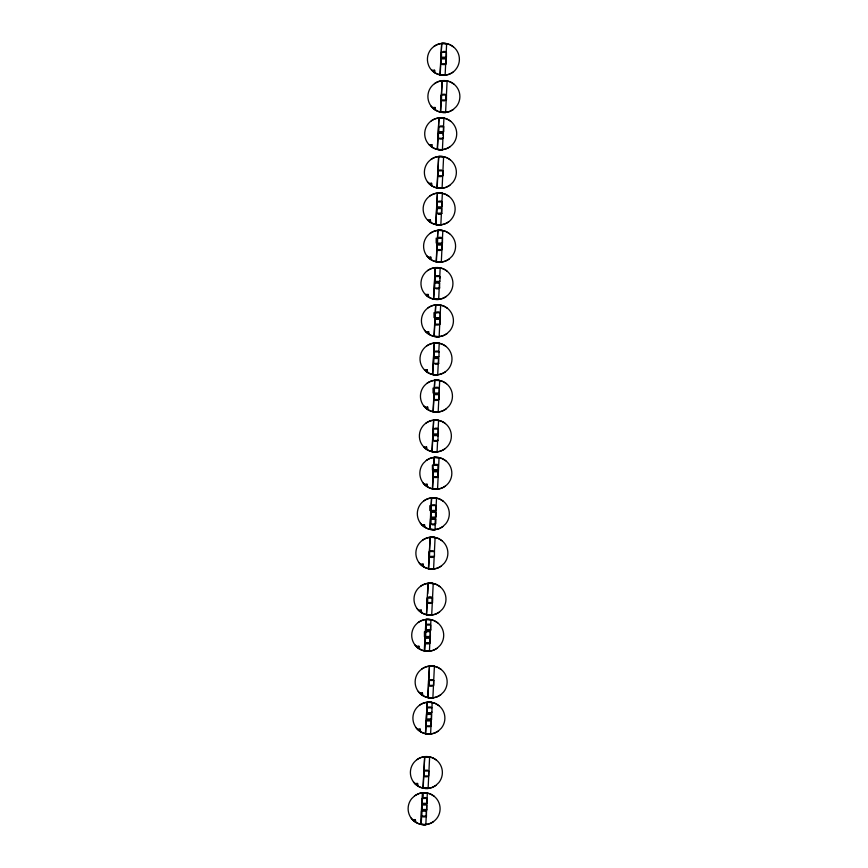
<?xml version="1.0" encoding="UTF-8"?>
<svg xmlns="http://www.w3.org/2000/svg" width="868" height="868" viewBox="0 0 868 868"><rect width="100%" height="100%" fill="white"/><g stroke="black" fill="none" stroke-linecap="round" stroke-linejoin="round"><path stroke-width="1.3" d="M446.629 43.725L441.704 43.487L440.195 74.973L445.121 75.201L446.629 43.725C440.836 42.521 434.727 44.724 430.951 49.27A15.993 15.993 0 0 0 428.488 65.067C432.427 76.221 448.723 78.76 455.863 69.331A15.993 15.993 0 0 0 433.978 46.384M450.731 121.336C444.091 115.921 433.566 117.05 428.239 123.755A15.993 15.993 0 0 0 425.776 139.564C428.369 146.139 435.367 150.414 442.409 149.687L442.973 137.882M443.103 135.256L443.917 118.211L438.98 117.885L437.222 149.296C443.092 150.62 449.331 148.45 453.15 143.828A15.993 15.993 0 0 0 431.255 120.869M430.962 105.983C434.369 110.475 439.989 112.959 445.599 112.46L447.107 80.974C441.302 79.78 435.194 81.972 431.429 86.518A15.993 15.993 0 0 0 453.313 109.466L456.34 106.59A15.993 15.993 0 0 0 434.445 83.643M427.468 181.792C430.864 186.284 436.485 188.768 442.094 188.258L443.602 156.782C437.808 155.578 431.7 157.781 427.924 162.327A15.993 15.993 0 0 0 449.819 185.275L452.836 182.388A15.993 15.993 0 0 0 430.951 159.441M442.354 193.369L437.418 193.13L435.91 224.617L440.846 224.855L442.354 193.369C436.561 192.175 430.441 194.367 426.676 198.913A15.993 15.993 0 0 0 424.213 214.721C428.152 225.875 444.449 228.414 451.588 218.986A15.993 15.993 0 0 0 429.693 196.038M446.987 271.055C440.358 265.641 429.823 266.78 424.495 273.474A15.993 15.993 0 0 0 422.032 289.283C424.626 295.858 431.635 300.133 438.666 299.417L439.544 281.048M439.675 278.422L440.174 267.93L435.237 267.604L433.49 299.015C439.349 300.339 445.588 298.169 449.407 293.547A15.993 15.993 0 0 0 427.523 270.599M426.687 255.637C430.083 260.129 435.703 262.613 441.313 262.103L442.821 230.617C437.027 229.423 430.919 231.615 427.143 236.172A15.993 15.993 0 0 0 449.038 259.12L452.054 256.234A15.993 15.993 0 0 0 430.17 233.286M424.506 330.198C427.902 334.69 433.523 337.175 439.132 336.665L440.651 305.178C434.846 303.984 428.738 306.176 424.973 310.722A15.993 15.993 0 0 0 446.857 333.681L449.884 330.795A15.993 15.993 0 0 0 427.989 307.847M446.033 346.451C439.392 341.037 428.868 342.176 423.541 348.871A15.993 15.993 0 0 0 421.078 364.679C423.66 371.254 430.669 375.529 437.711 374.813L438.59 356.444M438.774 352.506L439.219 343.327L434.282 343.001L432.524 374.412C438.394 375.736 444.622 373.565 448.452 368.943A15.993 15.993 0 0 0 426.557 345.996M433.555 469.262L432.611 488.944C438.416 489.997 444.514 487.881 448.289 483.313A15.993 15.993 0 0 0 426.394 460.365L423.378 463.241A15.993 15.993 0 0 0 445.262 486.189M433.75 465.335L434.119 457.458L439.056 457.696L437.548 489.183C431.939 489.693 426.318 487.208 422.911 482.716M423.551 405.595C426.947 410.087 432.568 412.571 438.177 412.061L439.685 380.575C433.891 379.381 427.783 381.573 424.007 386.119A15.993 15.993 0 0 0 445.902 409.078L448.919 406.191A15.993 15.993 0 0 0 427.034 383.244M445.392 423.573C438.763 418.159 428.239 419.298 422.9 425.993A15.993 15.993 0 0 0 420.448 441.801C423.031 448.376 430.04 452.651 437.071 451.924L437.635 440.119M437.83 436.192L438.579 420.448L433.653 420.123L431.895 451.534C437.754 452.857 443.993 450.687 447.812 446.065A15.993 15.993 0 0 0 425.928 423.107M420.383 523.165C423.779 527.657 429.4 530.142 435.009 529.643L436.528 498.156C430.723 496.952 424.615 499.154 420.85 503.7A15.993 15.993 0 0 0 442.734 526.648L445.761 523.773A15.993 15.993 0 0 0 423.866 500.825M414.806 644.74C418.202 649.231 423.823 651.727 429.432 651.217L430.94 619.73C425.146 618.537 419.038 620.729 415.262 625.275A15.993 15.993 0 0 0 437.157 648.222L440.174 645.347A15.993 15.993 0 0 0 418.289 622.399M433.555 821.616A15.993 15.993 0 0 1 411.66 798.668L414.687 795.782A15.993 15.993 0 0 1 436.571 818.73C432.872 823.179 426.937 825.392 421.23 824.383L422.293 802.075M422.423 799.461C425.407 789.565 420.036 792.972 414.687 795.782M418.962 562.572C422.358 567.064 427.978 569.549 433.588 569.039L434.217 555.921M434.401 551.994L435.096 537.563C429.302 536.359 423.193 538.561 419.418 543.108A15.993 15.993 0 0 0 441.313 566.055L444.329 563.18A15.993 15.993 0 0 0 422.445 540.221M417.085 608.566C420.481 613.058 426.101 615.542 431.711 615.032L433.219 583.556C427.425 582.352 421.316 584.555 417.541 589.101A15.993 15.993 0 0 0 439.436 612.048L442.452 609.162A15.993 15.993 0 0 0 420.568 586.215M411.204 818.133C414.6 822.625 420.221 825.11 425.83 824.6L427.338 793.113L422.401 792.799L420.654 824.209L421.23 824.383M413.483 781.96C416.879 786.451 422.499 788.936 428.108 788.426L429.617 756.939C423.823 755.746 417.714 757.938 413.938 762.484A15.993 15.993 0 0 0 435.834 785.431L438.85 782.556A15.993 15.993 0 0 0 416.966 759.609M415.967 727.558C419.374 732.05 424.994 734.534 430.604 734.024L431.667 711.727M431.873 707.832L426.937 707.865L426.969 712.769L431.906 712.736L432.112 702.538C426.307 701.344 420.199 703.536 416.434 708.093A15.993 15.993 0 0 0 438.318 731.04L441.345 728.154A15.993 15.993 0 0 0 419.45 705.207M418.257 691.384C421.653 695.876 427.273 698.36 432.882 697.85L434.391 666.364C428.597 665.17 422.477 667.362 418.712 671.908A15.993 15.993 0 0 0 440.608 694.867L443.624 691.98A15.993 15.993 0 0 0 421.739 669.033M437.233 242.074L436.137 261.713L441.313 262.103L445.371 261.116L449.038 259.12M437.45 238.157L437.895 230.302L442.062 230.4L446.076 231.572L449.635 233.742M433.957 336.274L435.052 316.636M435.269 312.708L435.714 304.863L439.892 304.961L443.895 306.133L447.454 308.303M434.022 393.345L433.002 411.671L438.177 412.061L442.235 411.074L445.902 409.078M434.315 388.104L434.749 380.26L438.926 380.358L442.93 381.529L446.499 383.699M430.929 509.614L429.834 529.241L435.009 529.643L439.067 528.655L442.734 526.648M431.146 505.686L431.591 497.831L435.769 497.928L439.772 499.111L443.331 501.281M433.392 470.467L432.362 488.782L437.548 489.183M433.685 465.226L434.119 457.371L438.297 457.479L442.3 458.651L445.87 460.821M425.06 636.418L424.257 650.816L429.432 651.217L433.49 650.23L437.157 648.222M425.277 632.501L426.004 619.405L430.181 619.502L434.184 620.685L437.754 622.855M427.479 597.629L426.535 614.642L431.711 615.032L435.769 614.056L439.436 612.048M427.707 593.701L428.293 583.231L432.459 583.329L436.474 584.5L440.033 586.681M453.313 109.466L449.657 111.473L445.599 112.46L440.662 112.222L442.17 80.735L446.347 80.746L450.351 81.928L453.921 84.098M449.819 185.275L446.152 187.282L442.094 188.258L437.168 188.031L438.676 156.544L442.843 156.555L446.857 157.737L450.416 159.907M446.857 333.681L443.19 335.677L439.132 336.665L434.206 336.426L435.714 304.939L440.651 305.178M426.394 460.365L430.061 458.358L434.119 457.371L439.056 457.696M441.313 566.055L437.646 568.063L433.588 569.039L428.662 568.811L430.17 537.325L435.096 537.563M440.608 694.867L436.94 696.863L432.882 697.85L427.946 697.612L429.465 666.125L434.391 666.364M438.318 731.04L434.662 733.037L430.604 734.024L425.667 733.785L427.175 702.31L431.353 702.32L435.356 703.492L438.926 705.673M435.834 785.431L432.166 787.439L428.108 788.426L423.183 788.187L424.691 756.701L428.857 756.722L432.872 757.894L436.43 760.064M442.984 51.505L445.447 51.483M442.713 58.069L445.175 58.058M441.161 63.809L446.098 63.776M442.463 64.579L444.937 64.558M442.669 94.265L445.132 94.243M442.452 100.807L444.926 100.797M440.26 125.99L442.734 125.979M439.989 132.554L442.463 132.544M438.449 138.294L443.385 138.262M439.75 139.064L442.213 139.043M439.175 170.063L441.638 170.052M438.958 176.616L441.421 176.605M438.698 201.148L441.172 201.137M438.427 207.712L440.901 207.702M438.177 213.398L440.651 213.387M436.886 213.452L441.823 213.419M438.188 214.222L440.651 214.212M438.796 237.355L441.269 237.344M438.807 238.179L441.269 238.168M438.394 243.908L440.857 243.897M438.394 244.733L440.868 244.711M438.177 250.461L440.64 250.44M436.528 275.709L438.991 275.698M436.257 282.274L438.72 282.263M439.642 287.981L434.705 288.013L434.673 283.109L439.609 283.076L439.631 288.122M436.007 288.784L438.481 288.773M436.626 311.916L439.089 311.905M436.463 312.675L434 312.697L434.033 317.601M436.213 318.469L438.676 318.447M435.996 325.012L438.459 325.001M435.562 351.106L438.036 351.095M435.291 356.846L437.754 356.835M435.291 357.67L437.765 357.659M438.687 363.377L433.75 363.41L433.718 358.506L438.655 358.473L438.676 363.518M435.052 364.18L437.515 364.169M435.66 387.312L438.134 387.302M435.248 393.866L437.722 393.844M435.042 400.419L437.505 400.398M434.933 428.228L437.396 428.217M434.662 434.792L437.125 434.781M433.11 440.532L438.047 440.499M434.412 441.302L436.886 441.28M435.031 464.434L437.494 464.413M437.505 465.237L432.405 465.215L432.438 470.12M434.618 470.163L437.081 470.141M434.618 470.988L437.081 470.966M434.401 477.53L436.875 477.519M432.438 504.894L434.911 504.872M432.025 510.623L434.499 510.601M432.036 511.447L434.499 511.426M431.819 517.99L434.282 517.979M431.819 518.814L434.293 518.804M432.134 524.804L434.608 524.782M430.658 550.844L433.132 550.833M430.441 556.572L432.915 556.562M430.452 557.397L432.915 557.386M428.792 596.837L431.255 596.826M428.792 597.661L431.266 597.651M428.564 602.566L431.038 602.555M428.575 603.39L431.038 603.379M427.273 624.222L429.736 624.2M425.808 629.962L430.734 629.929M426.991 629.962L429.465 629.951M427.002 630.786L429.465 630.776M426.893 631.839L424.43 631.85L424.452 636.754M426.752 637.296L429.226 637.275M426.34 643.025L428.814 643.004M425.201 643.177L430.105 643.145L430.072 638.208L425.168 638.24L425.125 643.318M426.351 643.85L428.814 643.828M429.953 679.655L432.427 679.633M429.736 686.197L432.21 686.187M428.434 707.029L430.908 707.019M428.163 712.78L430.626 712.758M428.163 713.594L430.636 713.583M427.913 719.279L430.387 719.268M426.622 719.333L431.559 719.301M427.924 720.104L430.387 720.093M426.286 725.843L431.222 725.811M427.512 726.657L429.986 726.646M425.19 770.231L427.653 770.209M424.973 776.773L427.436 776.762M423.671 797.605L426.134 797.594M423.4 804.169L425.863 804.159M423.15 809.529L425.613 809.519M421.848 809.909L426.785 809.877M423.15 810.354L425.624 810.332M421.522 816.083L426.459 816.061M422.738 816.907L425.211 816.886M422.401 792.799L426.579 792.896L430.582 794.068L434.152 796.238M447.107 80.974L442.17 80.735L440.412 112.059L445.599 112.46M443.917 118.211L438.98 117.972L437.472 149.459L442.409 149.687M443.602 156.782L438.676 156.544L436.919 187.868L442.094 188.258M442.821 230.617L437.895 230.389L436.387 261.865L441.313 262.103M440.174 267.93L435.248 267.691L433.74 299.178L438.666 299.417M439.219 343.327L434.282 343.088L432.774 374.575L437.711 374.813M439.685 380.575L434.759 380.336L433.251 411.823L438.177 412.061M438.579 420.448L433.653 420.21L432.145 451.696L437.071 451.924M436.528 498.156L431.591 497.917L430.083 529.404L435.009 529.643M433.219 583.556L427.967 583.296L426.459 614.783L431.711 615.032M430.94 619.73L426.34 619.513L424.832 650.989L429.432 651.217M432.112 702.538L427.175 702.31L425.418 733.634L430.604 734.024M429.617 756.939L424.691 756.701L422.933 788.025L428.108 788.426M422.738 792.896L427.338 793.113M445.121 75.201L439.946 74.811L441.704 43.4L445.87 43.498L449.874 44.669L453.443 46.85M440.846 224.855L435.66 224.454L437.418 193.043L441.595 193.152L445.599 194.323L449.168 196.493M435.248 336.372L439.132 336.665M433.588 569.039L428.412 568.649L430.159 537.238L434.336 537.335L438.34 538.518L441.91 540.688M432.882 697.85L427.696 697.46L429.454 666.049L433.631 666.147L437.635 667.318L441.204 669.488M420.654 824.209L425.83 824.6M446.087 63.917L446.065 58.872L441.128 58.905L441.161 63.95M446.163 95.024L446.195 99.928M443.374 138.403L443.353 133.357L438.416 133.39L438.438 138.435M442.669 170.833L442.702 175.737M441.226 95.057L441.259 99.961M441.812 213.561L441.79 208.515L436.854 208.548L436.875 213.593M441.888 244.667L441.921 249.572M439.707 319.229L439.74 324.133M437.732 170.866L437.765 175.759M436.951 244.7L436.984 249.604M438.047 440.64L438.014 435.595L433.078 435.627L433.11 440.673M438.112 471.747L438.145 476.651M436.181 238.136L436.203 243.04M434.77 319.261L434.803 324.165M435.53 512.207L435.562 517.111M435.519 518.76L435.541 523.664M433.816 394.658L433.837 399.562M433.034 388.094L433.067 392.998M433.175 471.78L433.208 476.684M432.286 597.607L432.318 602.511M430.984 510.482L430.951 505.577L435.888 505.545L435.92 510.449L429.844 510.568L429.823 505.675M430.593 512.239L430.626 517.144M430.582 518.793L430.604 523.697M431.548 719.442L431.526 714.397L426.589 714.429L426.611 719.474M430.745 630.146L430.712 625.025L425.776 625.058L425.808 630.179M431.233 726.104L431.19 720.907L426.264 720.939L426.296 726.136M429.226 551.647L429.248 556.551M428.51 680.447L428.542 685.351M427.349 597.64L427.381 602.533M426.785 810.018L426.752 804.972L421.815 805.005L421.848 810.05M426.459 816.68L426.427 811.157L421.49 811.189L421.522 816.712M444.796 448.94A15.993 15.993 0 0 1 425.331 448.485M450.123 146.703A15.993 15.993 0 0 1 430.658 146.247M448.561 221.872A15.993 15.993 0 0 1 429.096 221.405M445.425 371.819A15.993 15.993 0 0 1 425.96 371.363M446.391 296.422A15.993 15.993 0 0 1 426.915 295.966M452.846 72.218A15.993 15.993 0 0 1 433.382 71.762M446.423 52.308L441.486 52.34L441.508 57.234L446.445 57.212L446.423 52.308M434.608 70.232L431.939 70.243L435.161 72.847L434.608 70.232M446.434 95.024L441.497 95.057L441.53 99.961L446.456 99.928L446.434 95.024M435.074 107.48L432.405 107.502L435.627 110.095L435.074 107.48M443.7 126.793L438.763 126.826L438.796 131.73L443.732 131.697L443.7 126.793M431.895 144.717L429.215 144.728L432.448 147.332L431.895 144.717M442.93 170.833L437.993 170.855L438.025 175.759L442.962 175.727L442.93 170.833M431.58 183.289L428.911 183.3L432.134 185.904L431.58 183.289M442.137 201.951L437.201 201.984L437.233 206.888L442.17 206.855L442.137 201.951M430.333 219.875L427.653 219.897L430.886 222.49L430.333 219.875M442.463 238.201L437.526 238.223L437.559 243.127L442.496 243.105L442.463 238.201M442.148 244.667L437.212 244.7L437.244 249.604L442.181 249.572L442.148 244.667M430.799 257.134L428.13 257.145L431.353 259.738L430.799 257.134M439.957 276.512L435.031 276.545L435.052 281.449L439.989 281.416L439.957 276.512M428.152 294.436L425.483 294.458L428.705 297.051L428.152 294.436M440.282 312.751L435.345 312.784L435.378 317.688L440.315 317.655L440.282 312.751M439.967 319.229L435.042 319.261L435.063 324.165L440 324.133L439.967 319.229M428.618 331.684L425.949 331.706L429.172 334.299L428.618 331.684M439.002 351.909L434.065 351.941L434.098 356.846L439.034 356.813L439.002 351.909M427.186 369.833L424.517 369.855L427.74 372.448L427.186 369.833M439.327 388.148L434.391 388.18L434.423 393.085L439.349 393.052L439.327 388.148M439.013 394.625L434.076 394.658L434.108 399.562L439.045 399.53L439.013 394.625M427.664 407.081L424.994 407.103L428.217 409.696L427.664 407.081M438.373 429.031L433.436 429.063L433.457 433.967L438.394 433.935L438.373 429.031M426.557 446.955L423.888 446.977L427.11 449.57L426.557 446.955M437.971 465.042L433.067 465.074L433.099 470.011L438.004 469.979L437.971 465.042M437.939 471.78L433.034 471.812L433.067 476.738L437.971 476.716L437.939 471.78M427.023 484.203L424.354 484.225L427.577 486.818L427.023 484.203M435.844 512.207L430.919 512.239L430.94 517.144L435.877 517.111L435.844 512.207M435.573 519.021L430.669 519.053L430.702 523.99L435.606 523.957L435.573 519.021M424.495 524.663L421.826 524.684L425.049 527.277L424.495 524.663M434.434 551.505L429.53 551.538L429.551 556.475L434.456 556.442L434.434 551.505M423.074 564.07L420.405 564.091L423.627 566.685L423.074 564.07M432.535 597.802L427.642 597.835L427.664 602.772L432.568 602.739L432.535 597.802M421.197 610.063L418.528 610.074L421.75 612.678L421.197 610.063M430.354 631.589L425.418 631.622L425.45 636.526L430.387 636.494L430.354 631.589M418.918 646.237L416.249 646.259L419.472 648.852L418.918 646.237M433.718 680.447L428.781 680.479L428.814 685.384L433.75 685.351L433.718 680.447M422.369 692.87L419.689 692.892L422.922 695.485L422.369 692.87M420.079 729.055L417.41 729.066L420.633 731.67L420.079 729.055M428.684 771.023L423.747 771.055L423.768 775.959L428.705 775.927L428.684 770.99M417.595 783.446L414.926 783.468L418.148 786.061L417.595 783.446M427.11 798.408L422.173 798.441L422.195 803.345L427.132 803.312L427.11 798.408M415.316 819.631L412.647 819.642L415.87 822.235L415.316 819.631"/></g></svg>
